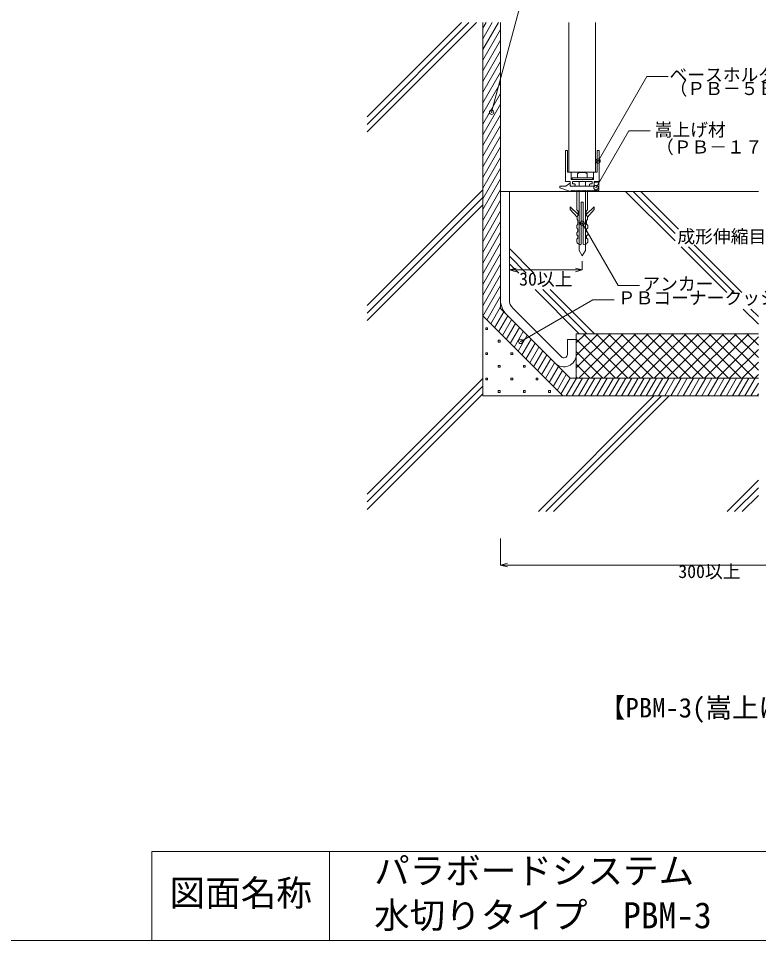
# Model space of a CAD drawing. Units: millimetres at full size, sheet at 1:5; details may follow other scales. Extents: x -675 to 675, y -471 to 460.
# Drawn here: x 0 to 416, y -440 to 78 of the extents above; entities that cross this region are included whole.
import ezdxf
from ezdxf.enums import TextEntityAlignment as Align

# ---------------------------------------------------------------- set-up
doc = ezdxf.new("R2010")
doc.units = ezdxf.units.MM
doc.header["$LTSCALE"] = 5
doc.header["$PDMODE"] = 32
doc.header["$PDSIZE"] = 2.5
doc.layers.add('1-0_芯・寸法線', color=7, linetype='Continuous', lineweight=18)
doc.layers.add('F-F', color=7, linetype='Continuous', lineweight=18)
doc.layers.add('E-E', color=7, linetype='Continuous')
doc.styles.add('ＭＳ ゴシック', font='')
doc.styles.get('ＭＳ ゴシック').set_extended_font_data('MS Gothic')

msp = doc.modelspace()

# ---------------------------------------------------------------- linework, layer by layer
at = {"layer": '1-0_芯・寸法線'}
for p, q in [((281.911, 84.698), (266.04, 25.465)), ((196.04, 22.919), (249.103, 75.983)), ((196.04, 18.676), (253.346, 75.983)), ((196.04, 14.434), (257.589, 75.983)), ((261.04, 60.737), (269.842, 75.983)), ((261.04, 66.737), (266.378, 75.983)), ((261.04, 75.983), (261.04, -133.965)), ((261.04, 72.737), (262.914, 75.983)), ((271.04, 75.983), (271.04, -24.829)), ((309.54, 75.983), (309.54, -8.265)), ((324.54, 75.983), (324.54, -8.265)), ((261.04, 54.737), (271.04, 72.057)), ((261.04, 48.737), (271.04, 66.057)), ((261.04, 42.737), (271.04, 60.057)), ((261.04, 36.737), (271.04, 54.057)), ((261.04, 30.737), (271.04, 48.057)), ((261.04, 24.737), (271.04, 42.057)), ((325.89, -1.965), (353.327, 45.557)), ((353.327, 45.557), (365.327, 45.557)), ((261.04, 18.737), (271.04, 36.057)), ((261.04, 12.737), (271.04, 30.057)), ((261.04, 6.737), (271.04, 24.057)), ((261.04, 0.737), (271.04, 18.057)), ((261.04, -5.263), (271.04, 12.057)), ((261.04, -11.263), (271.04, 6.057)), ((261.04, -17.263), (271.04, 0.057)), ((307.54, -13.165), (307.54, 3.735)), ((308.44, 4.035), (307.84, 4.035)), ((308.74, 3.735), (308.74, -8.265)), ((325.34, 3.735), (325.34, -8.265)), ((325.64, 4.035), (326.24, 4.035)), ((326.54, -13.165), (326.54, 3.735)), ((261.04, -23.263), (271.04, -5.943)), ((310.44, -8.265), (308.74, -8.265)), ((324.54, -8.265), (309.54, -8.265)), ((310.74, -8.565), (310.74, -12.265)), ((315.156, -8.289), (318.923, -8.289)), ((323.34, -8.565), (323.34, -12.265)), ((323.64, -8.265), (325.34, -8.265)), ((261.04, -29.263), (271.04, -11.943)), ((307.74, -15.965), (309.79, -14.465)), ((307.84, -13.465), (310.29, -13.465)), ((309.79, -14.465), (310.29, -14.465)), ((310.29, -15.665), (310.29, -13.465)), ((310.29, -14.465), (310.29, -15.965)), ((311.359, -11.288), (322.721, -11.288)), ((311.359, -12.265), (311.359, -11.288)), ((311.359, -12.265), (322.721, -12.265)), ((311.49, -13.465), (311.49, -14.765)), ((312.69, -14.765), (311.49, -14.765)), ((311.54, -13.465), (322.54, -13.465)), ((312.99, -15.665), (312.99, -15.065)), ((315.29, -15.965), (315.29, -13.465)), ((318.79, -15.965), (318.79, -13.465)), ((321.09, -15.665), (321.09, -15.065)), ((321.39, -14.765), (322.59, -14.765)), ((322.59, -13.465), (322.59, -14.765)), ((322.721, -12.265), (322.721, -11.288)), ((323.79, -15.665), (323.79, -13.465)), ((326.24, -13.465), (323.79, -13.465)), ((323.79, -15.965), (323.79, -13.765)), ((323.79, -13.765), (326.39, -13.765)), ((326.39, -18.465), (326.39, -13.765)), ((196.04, -83.147), (261.04, -18.147)), ((261.04, -35.263), (271.04, -17.943)), ((276.04, -18.965), (271.04, -18.965)), ((276.04, -18.965), (276.04, -79.852)), ((276.04, -18.965), (315.29, -18.965)), ((304.39, -16.965), (304.39, -15.965)), ((307.74, -15.965), (304.39, -15.965)), ((304.39, -16.965), (310.39, -18.965)), ((323.79, -15.965), (310.29, -15.965)), ((310.39, -18.965), (310.89, -18.465)), ((310.59, -15.965), (312.69, -15.965)), ((310.89, -18.465), (311.39, -18.965)), ((311.39, -18.965), (311.89, -18.465)), ((311.89, -18.465), (312.39, -18.965)), ((312.39, -18.965), (312.89, -18.465)), ((312.89, -18.465), (313.39, -18.965)), ((313.39, -18.965), (313.89, -18.465)), ((313.89, -18.465), (314.39, -18.965)), ((314.04, -29.298), (314.04, -18.965)), ((314.04, -18.965), (320.04, -18.965)), ((314.39, -18.965), (314.89, -18.465)), ((314.89, -18.465), (315.39, -18.965)), ((315.29, -52.234), (315.29, -18.965)), ((315.39, -18.965), (315.89, -18.465)), ((315.89, -18.465), (316.39, -18.965)), ((316.39, -18.965), (316.89, -18.465)), ((316.89, -18.465), (317.39, -18.965)), ((317.39, -18.965), (317.89, -18.465)), ((317.89, -18.465), (318.39, -18.965)), ((318.39, -18.965), (318.89, -18.465)), ((318.79, -52.234), (318.79, -18.965)), ((318.79, -18.965), (416.04, -18.965)), ((318.89, -18.465), (319.39, -18.965)), ((319.39, -18.965), (319.89, -18.465)), ((319.89, -18.465), (320.39, -18.965)), ((320.04, -29.298), (320.04, -18.965)), ((320.39, -18.965), (320.89, -18.465)), ((320.89, -18.465), (321.39, -18.965)), ((323.49, -15.965), (321.39, -15.965)), ((321.39, -18.965), (321.89, -18.465)), ((321.89, -18.465), (322.39, -18.965)), ((322.39, -18.965), (322.89, -18.465)), ((322.89, -18.465), (323.39, -18.965)), ((323.39, -18.965), (323.89, -18.465)), ((323.89, -18.465), (324.39, -18.965)), ((324.39, -18.965), (324.89, -18.465)), ((324.89, -18.465), (325.39, -18.965)), ((325.39, -18.965), (325.89, -18.465)), ((325.89, -18.465), (326.39, -18.465)), ((341.407, -18.965), (369.279, -46.837)), ((345.65, -18.965), (369.279, -42.594)), ((349.892, -18.965), (371.076, -40.149)), ((196.04, -87.39), (261.04, -22.39)), ((261.04, -41.263), (271.04, -23.943)), ((271.04, -24.829), (271.04, -84.823)), ((316.502, -48.737), (316.502, -24.971)), ((316.502, -24.971), (317.578, -24.971)), ((317.578, -48.737), (317.578, -24.971)), ((196.04, -91.632), (261.04, -26.632)), ((261.04, -47.263), (271.04, -29.943)), ((261.04, -53.263), (271.04, -35.943)), ((313.944, -39.486), (313.944, -38.134)), ((317.04, -36.891), (337.232, -71.865)), ((320.136, -39.486), (320.136, -38.134)), ((261.04, -59.263), (271.04, -41.943)), ((313.969, -43.393), (313.969, -42.206)), ((320.111, -43.393), (320.111, -42.206)), ((261.04, -65.263), (271.04, -47.943)), ((276.04, -51.178), (289.826, -64.964)), ((372.619, -50.177), (398.235, -75.793)), ((376.862, -50.177), (402.477, -75.793)), ((379.971, -49.043), (406.72, -75.793)), ((261.04, -71.263), (271.04, -53.943)), ((276.04, -55.421), (285.583, -64.964)), ((317.04, -55.265), (315.29, -52.234)), ((317.04, -55.265), (318.79, -52.234)), ((261.04, -77.263), (271.04, -59.943)), ((276.04, -59.664), (281.34, -64.964)), ((276.04, -63.134), (279.904, -62.099)), ((317.04, -63.134), (313.176, -62.099)), ((317.04, -63.134), (317.04, -58.134)), ((261.04, -83.263), (271.04, -65.943)), ((276.04, -63.134), (317.04, -63.134)), ((276.04, -63.134), (279.904, -64.169)), ((317.04, -63.134), (313.176, -64.169)), ((261.149, -89.074), (271.04, -71.943)), ((337.232, -71.865), (349.232, -71.865)), ((290.588, -74.212), (315.341, -98.965)), ((294.831, -74.212), (319.584, -98.965)), ((299.074, -74.212), (323.826, -98.965)), ((263.345, -91.27), (271.04, -77.943)), ((323.024, -79.857), (282.436, -103.29)), ((323.024, -79.857), (335.024, -79.857)), ((265.541, -93.466), (271.04, -83.943)), ((267.737, -95.663), (272.914, -86.697)), ((271.04, -84.823), (310.182, -123.965)), ((305.268, -111.98), (278.09, -84.802)), ((407.559, -85.116), (416.04, -93.598)), ((411.801, -85.116), (416.04, -89.355)), ((261.04, -88.965), (306.04, -133.965)), ((269.934, -97.859), (275.11, -88.893)), ((272.13, -100.055), (277.306, -91.089)), ((262.767, -95.597), (263.767, -95.597)), ((262.767, -96.597), (262.767, -95.597)), ((263.767, -96.597), (262.767, -96.597)), ((263.767, -95.597), (263.767, -96.597)), ((274.326, -102.251), (279.502, -93.285)), ((276.522, -104.447), (281.698, -95.481)), ((278.718, -106.643), (283.895, -97.678)), ((269.838, -102.669), (270.838, -102.669)), ((269.838, -103.669), (269.838, -102.669)), ((270.838, -102.669), (270.838, -103.669)), ((280.914, -108.84), (286.091, -99.874)), ((283.11, -111.036), (288.287, -102.07)), ((308.682, -102.259), (313.682, -102.259)), ((308.682, -110.566), (308.682, -102.259)), ((313.682, -123.965), (313.682, -98.965)), ((313.682, -98.965), (416.04, -98.965)), ((313.682, -118.24), (332.957, -98.965)), ((313.682, -111.169), (325.886, -98.965)), ((313.682, -104.098), (318.815, -98.965)), ((313.682, -101.989), (335.658, -123.965)), ((315.028, -123.965), (340.028, -98.965)), ((317.73, -98.965), (342.73, -123.965)), ((322.099, -123.965), (347.099, -98.965)), ((324.801, -98.965), (349.801, -123.965)), ((329.17, -123.965), (354.17, -98.965)), ((331.872, -98.965), (356.872, -123.965)), ((336.241, -123.965), (361.241, -98.965)), ((338.943, -98.965), (363.943, -123.965)), ((343.312, -123.965), (368.312, -98.965)), ((346.014, -98.965), (371.014, -123.965)), ((350.383, -123.965), (375.383, -98.965)), ((353.085, -98.965), (378.085, -123.965)), ((357.454, -123.965), (382.454, -98.965)), ((360.156, -98.965), (385.156, -123.965)), ((364.525, -123.965), (389.525, -98.965)), ((367.227, -98.965), (392.227, -123.965)), ((371.596, -123.965), (396.596, -98.965)), ((374.298, -98.965), (399.298, -123.965)), ((378.667, -123.965), (403.667, -98.965)), ((381.369, -98.965), (406.369, -123.965)), ((385.739, -123.965), (410.739, -98.965)), ((388.44, -98.965), (413.44, -123.965)), ((392.81, -123.965), (416.04, -100.735)), ((395.511, -98.965), (416.04, -119.494)), ((402.582, -98.965), (416.04, -112.422)), ((409.653, -98.965), (416.04, -105.351)), ((270.838, -103.669), (269.838, -103.669)), ((285.307, -113.232), (290.483, -104.266)), ((287.503, -115.428), (292.679, -106.462)), ((289.699, -117.624), (294.875, -108.658)), ((399.881, -123.965), (416.04, -107.806)), ((262.767, -109.74), (263.767, -109.74)), ((262.767, -110.74), (262.767, -109.74)), ((263.767, -110.74), (262.767, -110.74)), ((263.767, -109.74), (263.767, -110.74)), ((276.909, -109.74), (277.909, -109.74)), ((276.909, -110.74), (276.909, -109.74)), ((277.909, -110.74), (276.909, -110.74)), ((277.909, -109.74), (277.909, -110.74)), ((291.895, -119.82), (297.071, -110.855)), ((294.091, -122.016), (299.268, -113.051)), ((313.682, -109.06), (328.587, -123.965)), ((269.838, -116.811), (270.838, -116.811)), ((269.838, -117.811), (269.838, -116.811)), ((270.838, -117.811), (269.838, -117.811)), ((270.838, -116.811), (270.838, -117.811)), ((283.98, -116.811), (284.98, -116.811)), ((283.98, -117.811), (283.98, -116.811)), ((284.98, -117.811), (283.98, -117.811)), ((284.98, -116.811), (284.98, -117.811)), ((296.287, -124.213), (301.464, -115.247)), ((298.484, -126.409), (303.66, -117.443)), ((313.682, -116.131), (321.516, -123.965)), ((406.952, -123.965), (416.04, -114.877)), ((196.04, -189.213), (261.04, -124.213)), ((262.767, -123.882), (263.767, -123.882)), ((262.767, -124.882), (262.767, -123.882)), ((263.767, -123.882), (263.767, -124.882)), ((276.909, -123.882), (277.909, -123.882)), ((276.909, -124.882), (276.909, -123.882)), ((277.909, -123.882), (277.909, -124.882)), ((291.051, -123.882), (292.051, -123.882)), ((291.051, -124.882), (291.051, -123.882)), ((292.051, -123.882), (292.051, -124.882)), ((300.68, -128.605), (305.856, -119.639)), ((302.876, -130.801), (308.052, -121.835)), ((305.072, -132.997), (310.287, -123.965)), ((307.977, -133.965), (313.751, -123.965)), ((310.182, -123.965), (416.04, -123.965)), ((311.441, -133.965), (317.215, -123.965)), ((313.682, -123.202), (314.445, -123.965)), ((314.905, -133.965), (320.679, -123.965)), ((318.37, -133.965), (324.143, -123.965)), ((321.834, -133.965), (327.607, -123.965)), ((325.298, -133.965), (331.071, -123.965)), ((328.762, -133.965), (334.535, -123.965)), ((332.226, -133.965), (337.999, -123.965)), ((335.69, -133.965), (341.464, -123.965)), ((339.154, -133.965), (344.928, -123.965)), ((342.618, -133.965), (348.392, -123.965)), ((346.082, -133.965), (351.856, -123.965)), ((349.546, -133.965), (355.32, -123.965)), ((353.011, -133.965), (358.784, -123.965)), ((356.475, -133.965), (362.248, -123.965)), ((359.939, -133.965), (365.712, -123.965)), ((363.403, -133.965), (369.176, -123.965)), ((366.867, -133.965), (372.641, -123.965)), ((370.331, -133.965), (376.105, -123.965)), ((373.795, -133.965), (379.569, -123.965)), ((377.259, -133.965), (383.033, -123.965)), ((380.723, -133.965), (386.497, -123.965)), ((384.188, -133.965), (389.961, -123.965)), ((387.652, -133.965), (393.425, -123.965)), ((391.116, -133.965), (396.889, -123.965)), ((394.58, -133.965), (400.353, -123.965)), ((398.044, -133.965), (403.817, -123.965)), ((401.508, -133.965), (407.282, -123.965)), ((404.972, -133.965), (410.746, -123.965)), ((408.436, -133.965), (414.21, -123.965)), ((414.023, -123.965), (416.04, -121.948)), ((196.04, -193.456), (261.04, -128.456)), ((263.767, -124.882), (262.767, -124.882)), ((277.909, -124.882), (276.909, -124.882)), ((292.051, -124.882), (291.051, -124.882)), ((411.9, -133.965), (416.04, -126.795)), ((196.04, -197.698), (261.04, -132.698)), ((261.04, -133.965), (416.04, -133.965)), ((269.838, -130.953), (270.838, -130.953)), ((269.838, -131.953), (269.838, -130.953)), ((270.838, -131.953), (269.838, -131.953)), ((270.838, -130.953), (270.838, -131.953)), ((283.98, -130.953), (284.98, -130.953)), ((283.98, -131.953), (283.98, -130.953)), ((284.98, -131.953), (283.98, -131.953)), ((284.98, -130.953), (284.98, -131.953)), ((292.354, -198.965), (357.354, -133.965)), ((296.596, -198.965), (361.596, -133.965)), ((298.122, -130.953), (299.122, -130.953)), ((298.122, -131.953), (298.122, -130.953)), ((299.122, -131.953), (298.122, -131.953)), ((299.122, -130.953), (299.122, -131.953)), ((300.839, -198.965), (365.839, -133.965)), ((415.364, -133.965), (416.04, -132.795)), ((398.42, -198.965), (416.04, -181.345)), ((402.662, -198.965), (416.04, -185.588)), ((406.905, -198.965), (416.04, -189.83)), ((271.04, -228.965), (271.04, -213.965)), ((271.04, -228.965), (274.904, -227.93)), ((271.04, -228.965), (274.904, -230)), ((271.04, -228.965), (506.04, -228.965))]:
    msp.add_line(p, q, dxfattribs=at)
for points in [[(324.778, -16.893), (343.196, 15.007), (355.196, 15.007)], [(314.285, -11.288), (314.285, -9.16), (315.156, -8.289)], [(319.795, -11.288), (319.795, -9.16), (318.923, -8.289)], [(310.79, -12.265), (316.29, -12.265), (317.04, -12.565)], [(323.29, -12.265), (317.79, -12.265), (317.04, -12.565)], [(314.809, -32.018), (310.273, -27.764), (310.273, -29.158), (314.076, -33.397)], [(314.076, -34.879), (314.076, -33.1), (314.809, -32.368), (314.809, -30.066), (314.04, -29.298)], [(319.271, -32.018), (323.807, -27.764), (323.807, -29.158), (320.004, -33.397)], [(320.004, -34.879), (320.004, -33.1), (319.271, -32.368), (319.271, -30.066), (320.04, -29.298)], [(313.944, -38.134), (314.633, -37.444), (314.633, -35.437), (314.076, -34.879)], [(320.136, -38.134), (319.447, -37.444), (319.447, -35.437), (320.004, -34.879)], [(313.969, -42.206), (314.633, -41.546), (314.633, -40.242), (313.944, -39.486)], [(320.111, -42.206), (319.447, -41.546), (319.447, -40.242), (320.136, -39.486)], [(314.633, -45.206), (314.633, -44.056), (313.969, -43.393)], [(313.985, -47.581), (313.985, -45.853), (314.633, -45.206)], [(319.447, -45.206), (319.447, -44.056), (320.111, -43.393)], [(320.095, -47.581), (320.095, -45.853), (319.447, -45.206)]]:
    msp.add_lwpolyline(points, dxfattribs=at)
for centre, radius, start, end in [((307.84, 3.735), 0.3, 90, 180), ((308.44, 3.735), 0.3, 0, 90), ((325.64, 3.735), 0.3, 90, 180), ((326.24, 3.735), 0.3, 0, 90), ((310.44, -8.565), 0.3, 0, 90), ((323.64, -8.565), 0.3, 90, 180), ((307.84, -13.165), 0.3, 180, 270), ((312.69, -15.065), 0.3, 0, 90), ((321.39, -15.065), 0.3, 90, 180), ((326.24, -13.165), 0.3, 270, 0), ((310.59, -15.665), 0.3, 180, 270), ((312.69, -15.665), 0.3, 270, 0), ((321.39, -15.665), 0.3, 180, 270), ((323.49, -15.665), 0.3, 270, 0), ((317.426, -45.372), 4.089, 212.69021, 236.46874), ((315.802, -47.779), 1.187, 237.63371, 306.10756), ((318.277, -47.779), 1.187, 233.89244, 302.36629), ((316.653, -45.372), 4.089, 303.53126, 327.30979), ((283.04, -79.852), 12, 180, 225), ((283.04, -79.852), 7, 180, 225), ((306.682, -110.566), 7, 225, 0), ((306.682, -110.566), 2, 225, 0)]:
    msp.add_arc(centre, radius, start, end, dxfattribs=at)
for p in [(266.04, 25.465), (325.89, -1.965), (324.778, -16.893), (317.04, -36.891), (282.436, -103.29)]:
    msp.add_point(p, dxfattribs=at)
at = {"layer": 'F-F'}
for p, q in [((75, -440), (75, -390)), ((175, -440), (175, -390))]:
    msp.add_line(p, q, dxfattribs=at)
for points in [[(-675, 460), (675, 460), (675, -440), (-675, -440)], [(675, -390), (200.591, -390), (75, -390)]]:
    msp.add_lwpolyline(points, dxfattribs=at)

# ---------------------------------------------------------------- texts
at = {"layer": '1-0_芯・寸法線', "style": 'ＭＳ ゴシック'}
for s, height, p in [('ベースホルダー', 7.331, (366.067, 40.672)), ('（ＰＢ－５Ｂ）', 7.331, (366.092, 32.958)), ('嵩上げ材', 7.331, (357.71, 9.801)), ('（ＰＢ－１７ＢＵ）', 7.331, (358.474, 0.097)), ('成形伸縮目地材', 7.331, (370.486, -50.223)), ('30以上', 7.331, (281.54, -74.134)), ('アンカー', 7.331, (350.809, -76.849)), ('ＰＢコーナークッション', 7.331, (336.994, -84.695)), ('300以上', 7.331, (371.04, -238.465)), ('【PBM-3(嵩上げ)】', 11, (326.337, -317.948)), ('パラボードシステム', 14.66, (200, -412.5)), ('水切りタイプ\u3000PBM-3', 14.66, (200, -437.5))]:
    msp.add_text(s, height=height, dxfattribs=at).set_placement(p, align=Align.BOTTOM_LEFT)
at = {"layer": 'E-E', "style": 'ＭＳ ゴシック'}
msp.add_text('図面名称', height=14.66, dxfattribs=at).set_placement((85, -425), align=Align.BOTTOM_LEFT)

doc.saveas('drawing.dxf')
